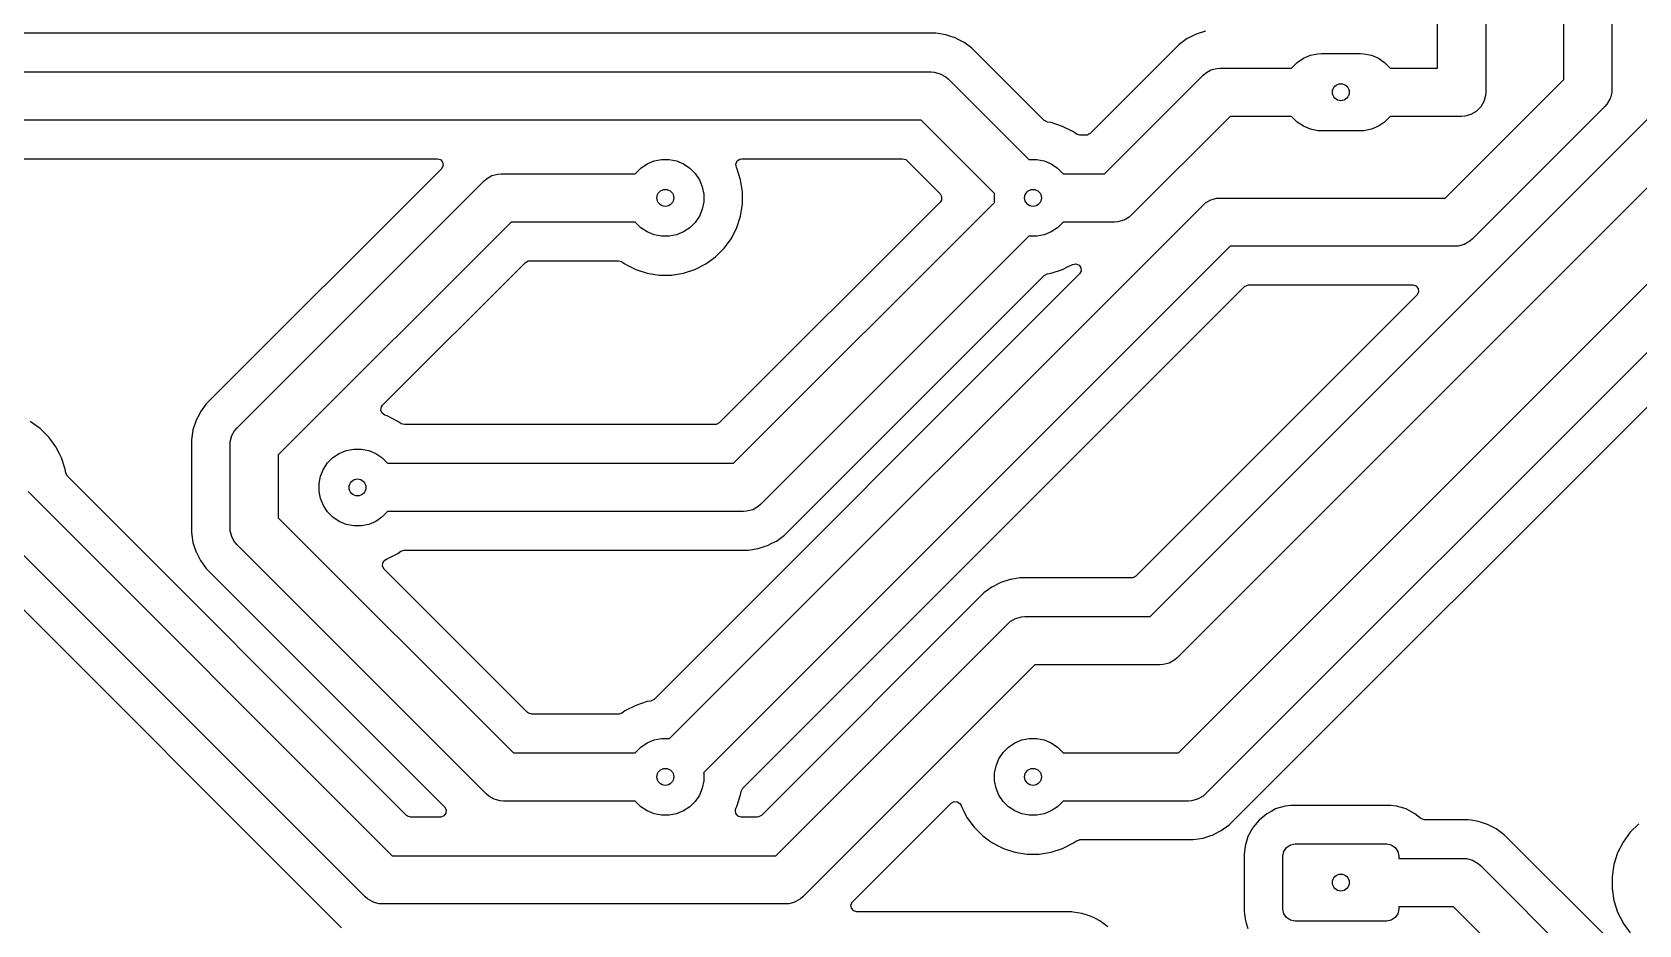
# Model space of a CAD drawing. Extents: x 20 to 124, y -124 to -20.
# Drawn here: x 50.81 to 84.11, y -81.07 to -62.56 of the extents above; entities that cross this region are included whole.
import ezdxf

# ---------------------------------------------------------------- set-up
doc = ezdxf.new("R2010")
doc.units = 0
doc.layers.add('BLACK', color=7, linetype='CONTINUOUS')
doc.layers.add('WHITE', color=7, linetype='CONTINUOUS')

msp = doc.modelspace()

# ---------------------------------------------------------------- linework, layer by layer
at = {"layer": 'BLACK', "linetype": 'CONTINUOUS'}
for p, q in [((79.9317, -63.31), (79.9317, -57.9082)), ((80.9317, -58.115306), (80.9317, -63.81)), ((82.5483, -63.542994), (82.5483, -61.27)), ((83.5483, -61.77), (83.5483, -63.7501)), ((69.539252, -62.5864), (44.415452, -62.5864)), ((69.58612, -62.593823), (69.539252, -62.5864)), ((69.741432, -62.618422), (69.58612, -62.593823)), ((75.123764, -62.541523), (74.929084, -62.604777)), ((69.802803, -62.638362), (69.741432, -62.618422)), ((69.802828, -62.638371), (69.802803, -62.638362)), ((69.804948, -62.63906), (69.802828, -62.638371)), ((69.936119, -62.68168), (69.804948, -62.63906)), ((69.967075, -62.697453), (69.936119, -62.68168)), ((69.973747, -62.700852), (69.967075, -62.697453)), ((69.973751, -62.700854), (69.973747, -62.700852)), ((70.110984, -62.770778), (69.973751, -62.700854)), ((70.118511, -62.774613), (70.110984, -62.770778)), ((70.284119, -62.894934), (70.118511, -62.774613)), ((70.28412, -62.894935), (70.284119, -62.894934)), ((70.284121, -62.894936), (70.28412, -62.894935)), ((71.781407, -64.392223), (70.284121, -62.894936)), ((74.581082, -62.818032), (72.735934, -64.663181)), ((74.581086, -62.818028), (74.581082, -62.818032)), ((74.746688, -62.697713), (74.581086, -62.818028)), ((74.778155, -62.681679), (74.746688, -62.697713)), ((74.778156, -62.68168), (74.778155, -62.681679)), ((74.929081, -62.604778), (74.778156, -62.68168)), ((74.929084, -62.604777), (74.929081, -62.604778)), ((76.911592, -63.302485), (77.022485, -63.191592)), ((77.022485, -63.191592), (77.152883, -63.104463)), ((77.152883, -63.104463), (77.297772, -63.044448)), ((77.297772, -63.044448), (77.451586, -63.013852)), ((77.451586, -63.013852), (77.53, -63.01)), ((77.53, -63.01), (78.33, -63.01)), ((78.33, -63.01), (78.408414, -63.013852)), ((78.408414, -63.013852), (78.562228, -63.044448)), ((78.562228, -63.044448), (78.707117, -63.104463)), ((78.707117, -63.104463), (78.837515, -63.191592)), ((78.837515, -63.191592), (78.948408, -63.302485)), ((44.3131, -63.3869), (69.4369, -63.3869)), ((69.4369, -63.3869), (69.502148, -63.391177)), ((69.502148, -63.391177), (69.502163, -63.391177)), ((69.502163, -63.391177), (69.628242, -63.42496)), ((69.628242, -63.42496), (69.741281, -63.490223)), ((69.741281, -63.490223), (69.741296, -63.490238)), ((69.741296, -63.490238), (69.790453, -63.533347)), ((69.790453, -63.533347), (71.462721, -65.205615)), ((73.031194, -65.5), (75.074747, -63.456446)), ((75.074747, -63.456446), (75.123911, -63.41333)), ((75.123911, -63.41333), (75.123919, -63.413323)), ((75.123919, -63.413323), (75.236958, -63.34806)), ((75.236958, -63.34806), (75.263601, -63.34092)), ((75.263601, -63.34092), (75.363037, -63.314277)), ((75.363037, -63.314277), (75.363052, -63.314277)), ((75.363052, -63.314277), (75.4283, -63.31)), ((75.4283, -63.31), (76.906571, -63.31)), ((76.906571, -63.31), (76.911592, -63.302485)), ((78.948408, -63.302485), (78.953429, -63.31)), ((78.953429, -63.31), (79.9317, -63.31)), ((80.089594, -66.0017), (82.5483, -63.542994)), ((80.927422, -63.875263), (80.89364, -64.001342)), ((80.9317, -63.81), (80.927422, -63.875263)), ((83.515348, -63.92238), (83.51024, -63.941442)), ((83.544023, -63.815363), (83.515348, -63.92238)), ((83.5483, -63.7501), (83.544023, -63.815347)), ((83.544023, -63.815347), (83.544023, -63.815363)), ((73.974994, -74.6779), (84.452999, -64.199893)), ((80.736081, -64.206677), (80.623042, -64.27194)), ((83.401853, -64.103653), (80.650253, -66.855253)), ((80.828377, -64.114381), (80.736081, -64.206677)), ((80.89364, -64.001342), (80.828377, -64.114381)), ((83.444968, -64.054489), (83.401853, -64.103653)), ((83.444977, -64.054481), (83.444968, -64.054489)), ((83.51024, -63.941442), (83.444977, -64.054481)), ((69.229794, -64.3869), (44.520206, -64.3869)), ((70.755615, -65.912721), (69.229794, -64.3869)), ((71.786554, -64.397085), (71.781407, -64.392223)), ((71.849689, -64.427015), (71.786554, -64.397085)), ((71.924783, -64.438909), (71.849689, -64.427015)), ((71.924785, -64.43891), (71.924783, -64.438909)), ((72.164379, -64.516759), (71.924785, -64.43891)), ((72.388845, -64.63113), (72.164379, -64.516759)), ((75.635407, -64.31), (73.591853, -66.353553)), ((74.562194, -77.5), (87.5517, -64.510493)), ((76.906571, -64.31), (75.635407, -64.31)), ((76.911592, -64.317515), (76.906571, -64.31)), ((77.022485, -64.428408), (76.911592, -64.317515)), ((77.152883, -64.515537), (77.022485, -64.428408)), ((77.297772, -64.575552), (77.152883, -64.515537)), ((77.451586, -64.606148), (77.297772, -64.575552)), ((78.562228, -64.575552), (78.408414, -64.606148)), ((78.707117, -64.515537), (78.562228, -64.575552)), ((78.837515, -64.428408), (78.707117, -64.515537)), ((78.948408, -64.317515), (78.837515, -64.428408)), ((78.953429, -64.31), (78.948408, -64.317515)), ((80.4317, -64.31), (78.953429, -64.31)), ((80.496963, -64.305722), (80.4317, -64.31)), ((80.623042, -64.27194), (80.496963, -64.305722)), ((72.450362, -64.675824), (72.388845, -64.63113)), ((72.456199, -64.679815), (72.450362, -64.675824)), ((72.523238, -64.6995), (72.456199, -64.679815)), ((72.648253, -64.6995), (72.523238, -64.6995)), ((72.674611, -64.696666), (72.648253, -64.6995)), ((72.676987, -64.695368), (72.674611, -64.696666)), ((72.683188, -64.694477), (72.676987, -64.695368)), ((72.709006, -64.677884), (72.683188, -64.694477)), ((72.735934, -64.663181), (72.709006, -64.677884)), ((85.457107, -64.61), (74.535653, -75.531453)), ((77.53, -64.61), (77.451586, -64.606148)), ((78.33, -64.61), (77.53, -64.61)), ((78.408414, -64.606148), (78.33, -64.61)), ((44.903147, -65.1874), (59.200454, -65.1874)), ((59.200454, -65.1874), (59.267493, -65.207085)), ((59.267493, -65.207085), (59.313248, -65.259889)), ((59.313248, -65.259889), (59.323192, -65.329047)), ((63.552883, -65.294463), (63.697772, -65.234448)), ((63.697772, -65.234448), (63.851586, -65.203852)), ((63.851586, -65.203852), (64.008414, -65.203852)), ((64.008414, -65.203852), (64.162228, -65.234448)), ((64.162228, -65.234448), (64.307117, -65.294463)), ((65.391211, -65.299027), (65.417486, -65.234287)), ((65.417486, -65.234287), (65.474592, -65.194029)), ((65.474592, -65.194029), (65.514592, -65.1874)), ((65.514592, -65.1874), (68.846853, -65.1874)), ((68.846853, -65.1874), (68.913892, -65.207085)), ((68.913892, -65.207085), (68.934534, -65.223719)), ((68.934534, -65.223719), (69.623133, -65.912318)), ((71.462721, -65.205615), (71.471586, -65.203852)), ((71.471586, -65.203852), (71.628414, -65.203852)), ((71.628414, -65.203852), (71.782228, -65.234448)), ((71.782228, -65.234448), (71.927117, -65.294463)), ((59.288135, -65.399081), (54.416236, -70.270978)), ((59.294167, -65.392603), (59.288135, -65.399081)), ((59.323192, -65.329047), (59.294167, -65.392603)), ((60.222019, -65.603323), (60.335058, -65.53806)), ((60.335058, -65.53806), (60.461137, -65.504277)), ((60.461137, -65.504277), (60.461152, -65.504277)), ((60.461152, -65.504277), (60.5264, -65.5)), ((60.5264, -65.5), (63.306571, -65.5)), ((63.306571, -65.5), (63.311592, -65.492485)), ((63.311592, -65.492485), (63.422485, -65.381592)), ((63.422485, -65.381592), (63.552883, -65.294463)), ((64.307117, -65.294463), (64.437515, -65.381592)), ((64.437515, -65.381592), (64.548408, -65.492485)), ((64.548408, -65.492485), (64.635537, -65.622883)), ((65.404108, -65.367696), (65.391211, -65.299027)), ((65.413238, -65.385614), (65.404108, -65.367696)), ((65.413238, -65.385617), (65.413238, -65.385614)), ((65.413241, -65.385621), (65.413238, -65.385617)), ((65.49109, -65.625215), (65.413241, -65.385621)), ((71.927117, -65.294463), (72.057515, -65.381592)), ((72.057515, -65.381592), (72.168408, -65.492485)), ((72.168408, -65.492485), (72.173429, -65.5)), ((72.173429, -65.5), (73.031194, -65.5)), ((88.0517, -65.424706), (75.122853, -78.353553)), ((55.054647, -70.764647), (60.172847, -65.646447)), ((60.172847, -65.646447), (60.222003, -65.603338)), ((60.222003, -65.603338), (60.222019, -65.603323)), ((64.635537, -65.622883), (64.695552, -65.767772)), ((64.695552, -65.767772), (64.726148, -65.921586)), ((64.726148, -65.921586), (64.726148, -66.078414)), ((65.5305, -65.874038), (65.49109, -65.625215)), ((65.5305, -66.125962), (65.5305, -65.874038)), ((69.623133, -65.912318), (69.656618, -65.973641)), ((70.753852, -65.921586), (70.755615, -65.912721)), ((70.753852, -66.078414), (70.753852, -65.921586)), ((64.017278, -77.205615), (75.074747, -66.148146)), ((64.695552, -66.232228), (64.635537, -66.377117)), ((64.726148, -66.078414), (64.695552, -66.232228)), ((69.623133, -66.08768), (65.047634, -70.663181)), ((65.342894, -71.5), (70.755615, -66.087277)), ((65.49109, -66.374785), (65.5305, -66.125962)), ((69.651634, -66.043333), (69.623133, -66.08768)), ((69.656618, -65.973641), (69.651634, -66.043333)), ((70.755615, -66.087277), (70.753852, -66.078414)), ((75.074747, -66.148146), (75.123903, -66.105038)), ((75.123903, -66.105038), (75.123919, -66.105023)), ((75.123919, -66.105023), (75.236958, -66.03976)), ((75.236958, -66.03976), (75.363037, -66.005977)), ((75.363037, -66.005977), (75.363052, -66.005977)), ((75.363052, -66.005977), (75.4283, -66.0017)), ((75.4283, -66.0017), (80.089594, -66.0017)), ((60.733506, -66.5), (55.9082, -71.325306)), ((63.306571, -66.5), (60.733506, -66.5)), ((63.311592, -66.507515), (63.306571, -66.5)), ((63.422485, -66.618408), (63.311592, -66.507515)), ((64.548408, -66.507515), (64.437515, -66.618408)), ((64.635537, -66.377117), (64.548408, -66.507515)), ((65.413241, -66.614379), (65.49109, -66.374785)), ((72.168408, -66.507515), (72.057515, -66.618408)), ((72.173429, -66.5), (72.168408, -66.507515)), ((73.2383, -66.5), (72.173429, -66.5)), ((73.303548, -66.495723), (73.2383, -66.5)), ((73.303563, -66.495723), (73.303548, -66.495723)), ((73.429642, -66.46194), (73.303563, -66.495723)), ((73.436362, -66.45806), (73.429642, -66.46194)), ((73.542681, -66.396677), (73.436362, -66.45806)), ((73.542696, -66.396661), (73.542681, -66.396677)), ((73.591853, -66.353553), (73.542696, -66.396661)), ((63.552883, -66.705537), (63.422485, -66.618408)), ((63.697772, -66.765552), (63.552883, -66.705537)), ((63.851586, -66.796148), (63.697772, -66.765552)), ((64.008414, -66.796148), (63.851586, -66.796148)), ((64.162228, -66.765552), (64.008414, -66.796148)), ((64.307117, -66.705537), (64.162228, -66.765552)), ((64.437515, -66.618408), (64.307117, -66.705537)), ((65.150793, -67.042656), (65.29887, -66.838845)), ((65.29887, -66.838845), (65.413241, -66.614379)), ((71.462722, -66.794384), (65.903553, -72.353553)), ((71.471586, -66.796148), (71.462722, -66.794384)), ((71.628414, -66.796148), (71.471586, -66.796148)), ((71.782228, -66.765552), (71.628414, -66.796148)), ((71.927117, -66.705537), (71.782228, -66.765552)), ((72.057515, -66.618408), (71.927117, -66.705537)), ((75.616519, -78.991966), (87.964019, -66.644464)), ((80.601081, -66.898377), (80.488042, -66.96364)), ((80.601096, -66.898361), (80.601081, -66.898377)), ((80.650253, -66.855253), (80.601096, -66.898361)), ((75.635407, -67.0017), (64.724384, -77.912721)), ((64.768845, -67.36887), (64.972656, -67.220793)), ((64.972656, -67.220793), (65.150793, -67.042656)), ((80.2967, -67.0017), (75.635407, -67.0017)), ((80.361948, -66.997423), (80.2967, -67.0017)), ((80.361963, -66.997423), (80.361948, -66.997423)), ((80.488042, -66.96364), (80.361963, -66.997423)), ((58.06929, -70.296293), (61.028765, -67.336819)), ((61.028765, -67.336819), (61.090088, -67.303334)), ((61.090088, -67.303334), (61.116446, -67.3005)), ((61.116446, -67.3005), (62.956762, -67.3005)), ((62.956762, -67.3005), (63.023801, -67.320185)), ((63.023801, -67.320185), (63.029637, -67.324175)), ((63.029637, -67.324175), (63.091155, -67.36887)), ((63.091155, -67.36887), (63.135846, -67.391641)), ((63.135846, -67.391641), (63.315616, -67.483239)), ((63.315616, -67.483239), (63.315618, -67.483239)), ((63.315618, -67.483239), (63.315621, -67.483241)), ((63.315621, -67.483241), (63.555215, -67.56109)), ((63.555215, -67.56109), (63.804038, -67.6005)), ((72.514387, -67.576427), (63.69859, -76.392223)), ((64.055962, -67.6005), (64.304785, -67.56109)), ((64.304785, -67.56109), (64.544379, -67.483241)), ((64.544379, -67.483241), (64.768845, -67.36887)), ((71.78141, -67.607773), (71.842731, -67.57429)), ((71.842731, -67.57429), (71.849645, -67.57299)), ((71.849645, -67.57299), (71.924785, -67.56109)), ((71.924785, -67.56109), (72.164379, -67.483241)), ((72.164379, -67.483241), (72.164384, -67.483238)), ((72.164384, -67.483238), (72.164388, -67.483237)), ((72.164388, -67.483237), (72.267845, -67.430522)), ((72.267845, -67.430522), (72.370412, -67.378261)), ((72.370412, -67.378261), (72.43908, -67.365365)), ((72.43908, -67.365365), (72.50382, -67.391641)), ((72.50382, -67.391641), (72.544078, -67.448747)), ((72.54707, -67.518553), (72.514387, -67.576427)), ((72.544078, -67.448747), (72.54707, -67.518553)), ((63.804038, -67.6005), (63.804039, -67.6005)), ((63.804039, -67.6005), (64.055961, -67.6005)), ((64.055961, -67.6005), (64.055962, -67.6005)), ((65.537757, -78.231426), (75.930665, -67.838519)), ((66.397219, -72.991966), (71.78141, -67.607773)), ((75.930665, -67.838519), (75.991988, -67.805034)), ((75.991988, -67.805034), (76.018346, -67.8022)), ((76.018346, -67.8022), (79.419253, -67.8022)), ((79.419253, -67.8022), (79.486292, -67.821885)), ((79.486292, -67.821885), (79.532047, -67.874689)), ((79.532047, -67.874689), (79.541991, -67.943847)), ((79.506934, -68.013881), (73.679734, -73.841081)), ((79.512966, -68.007403), (79.506934, -68.013881)), ((79.541991, -67.943847), (79.512966, -68.007403)), ((54.273835, -70.47992), (54.202532, -70.619858)), ((54.295911, -70.436592), (54.273834, -70.479919)), ((54.273834, -70.479919), (54.273835, -70.47992)), ((54.295916, -70.436584), (54.295911, -70.436592)), ((54.416236, -70.270978), (54.295916, -70.436584)), ((58.033782, -70.398104), (58.045698, -70.329258)), ((58.060979, -70.462463), (58.033782, -70.398104)), ((58.045698, -70.329258), (58.06929, -70.296293)), ((58.118654, -70.501901), (58.060979, -70.462463)), ((58.164379, -70.516758), (58.118654, -70.501901)), ((58.374106, -70.62362), (58.164379, -70.516758)), ((50.972649, -70.779201), (50.768848, -70.631132)), ((50.972654, -70.779205), (50.972649, -70.779201)), ((51.150794, -70.957345), (50.972654, -70.779205)), ((54.13972, -70.813678), (54.1077, -71.015848)), ((54.139724, -70.813661), (54.13972, -70.813678)), ((54.141007, -70.809715), (54.139724, -70.813661)), ((54.141008, -70.809712), (54.141007, -70.809715)), ((54.201472, -70.62362), (54.141008, -70.809712)), ((54.202532, -70.619858), (54.201472, -70.62362)), ((54.94626, -70.926858), (54.946673, -70.926143)), ((54.946673, -70.926143), (55.011523, -70.813819)), ((55.011523, -70.813819), (55.011538, -70.813803)), ((55.011538, -70.813803), (55.054647, -70.764647)), ((58.388845, -70.63113), (58.374106, -70.62362)), ((58.450362, -70.675824), (58.388845, -70.63113)), ((58.456199, -70.679815), (58.450362, -70.675824)), ((58.523238, -70.6995), (58.456199, -70.679815)), ((64.959953, -70.6995), (58.523238, -70.6995)), ((64.986311, -70.696666), (64.959953, -70.6995)), ((65.047634, -70.663181), (64.986311, -70.696666)), ((51.150798, -70.95735), (51.150794, -70.957345)), ((51.193299, -71.015848), (51.150798, -70.95735)), ((51.29887, -71.161155), (51.193299, -71.015848)), ((51.371747, -71.304184), (51.29887, -71.161155)), ((54.1077, -71.015848), (54.1077, -72.937251)), ((54.9082, -71.1182), (54.912477, -71.052952)), ((54.9082, -72.8349), (54.9082, -71.1182)), ((54.912477, -71.052937), (54.94626, -70.926858)), ((54.912477, -71.052952), (54.912477, -71.052937)), ((57.172883, -71.294463), (57.317772, -71.234448)), ((57.317772, -71.234448), (57.471586, -71.203852)), ((57.471586, -71.203852), (57.628414, -71.203852)), ((57.628414, -71.203852), (57.782228, -71.234448)), ((57.782228, -71.234448), (57.927117, -71.294463)), ((51.413239, -71.385616), (51.371747, -71.304184)), ((51.49109, -71.625214), (51.413239, -71.385616)), ((55.9082, -71.325306), (55.9082, -72.627793)), ((56.844463, -71.622883), (56.931592, -71.492485)), ((56.931592, -71.492485), (57.042485, -71.381592)), ((57.042485, -71.381592), (57.172883, -71.294463)), ((57.927117, -71.294463), (58.057515, -71.381592)), ((58.057515, -71.381592), (58.168408, -71.492485)), ((58.168408, -71.492485), (58.173429, -71.5)), ((58.173429, -71.5), (65.342894, -71.5)), ((51.502983, -71.700306), (51.49109, -71.625214)), ((51.50429, -71.707267), (51.502983, -71.700306)), ((51.537775, -71.76859), (51.50429, -71.707267)), ((58.566065, -78.796881), (51.537775, -71.76859)), ((56.753852, -71.921586), (56.784448, -71.767772)), ((56.753852, -72.078414), (56.753852, -71.921586)), ((56.784448, -71.767772), (56.844463, -71.622883)), ((50.724384, -72.087278), (58.270806, -79.6337)), ((56.784448, -72.232228), (56.753852, -72.078414)), ((56.844463, -72.377117), (56.784448, -72.232228)), ((56.931592, -72.507515), (56.844463, -72.377117)), ((57.042485, -72.618408), (56.931592, -72.507515)), ((58.168408, -72.507515), (58.057515, -72.618408)), ((58.173429, -72.5), (58.168408, -72.507515)), ((65.55, -72.5), (58.173429, -72.5)), ((65.615248, -72.495723), (65.55, -72.5)), ((65.615263, -72.495723), (65.615248, -72.495723)), ((65.741342, -72.46194), (65.615263, -72.495723)), ((65.854381, -72.396677), (65.741342, -72.46194)), ((65.854396, -72.396661), (65.854381, -72.396677)), ((65.903553, -72.353553), (65.854396, -72.396661)), ((57.710147, -80.487253), (50.017278, -72.794384)), ((54.912477, -72.900147), (54.9082, -72.8349)), ((54.912477, -72.900163), (54.912477, -72.900147)), ((54.944499, -73.019671), (54.912477, -72.900163)), ((55.9082, -72.627793), (60.780407, -77.5)), ((57.172883, -72.705537), (57.042485, -72.618408)), ((57.317772, -72.765552), (57.172883, -72.705537)), ((57.471586, -72.796148), (57.317772, -72.765552)), ((57.628414, -72.796148), (57.471586, -72.796148)), ((57.782228, -72.765552), (57.628414, -72.796148)), ((57.927117, -72.705537), (57.782228, -72.765552)), ((58.057515, -72.618408), (57.927117, -72.705537)), ((54.1077, -72.937251), (54.139722, -73.139431)), ((54.139722, -73.139431), (54.139722, -73.139432)), ((54.139722, -73.139432), (54.161098, -73.20522)), ((54.161098, -73.20522), (54.198452, -73.320185)), ((54.94626, -73.026242), (54.944499, -73.019671)), ((55.011523, -73.139281), (54.94626, -73.026242)), ((55.011538, -73.139296), (55.011523, -73.139281)), ((55.054647, -73.188453), (55.011538, -73.139296)), ((60.219746, -78.353553), (55.054647, -73.188453)), ((65.854535, -73.268477), (66.00129, -73.220793)), ((66.00129, -73.220793), (66.049219, -73.20522)), ((66.049219, -73.20522), (66.140414, -73.158753)), ((66.140414, -73.158753), (66.231611, -73.112287)), ((66.231611, -73.112287), (66.397219, -72.991966)), ((54.198452, -73.320185), (54.20298, -73.334119)), ((54.20298, -73.334119), (54.202981, -73.33412)), ((54.202981, -73.33412), (54.203303, -73.334752)), ((54.203303, -73.334752), (54.20331, -73.334783)), ((54.20331, -73.334783), (54.203317, -73.33478)), ((54.203317, -73.33478), (54.295913, -73.516511)), ((54.295913, -73.516511), (54.416234, -73.682119)), ((58.071207, -73.630884), (58.076191, -73.561192)), ((58.076191, -73.561192), (58.118063, -73.505259)), ((58.118063, -73.505259), (58.154058, -73.486594)), ((58.154058, -73.486594), (58.164379, -73.483241)), ((58.164379, -73.483241), (58.388845, -73.36887)), ((58.388845, -73.36887), (58.450353, -73.324181)), ((58.450353, -73.324181), (58.516158, -73.300702)), ((58.516158, -73.300702), (58.523238, -73.3005)), ((58.523238, -73.3005), (65.652351, -73.3005)), ((65.652351, -73.3005), (65.652352, -73.3005)), ((65.652352, -73.3005), (65.854535, -73.268477)), ((49.69859, -73.607775), (57.068608, -80.977792)), ((54.416234, -73.682119), (54.416236, -73.682121)), ((54.416236, -73.682121), (59.355634, -78.621519)), ((58.104692, -73.692207), (58.071207, -73.630884)), ((61.075666, -76.663181), (58.104692, -73.692207)), ((71.075264, -73.909423), (70.880584, -73.972677)), ((71.094175, -73.906428), (71.075264, -73.909423)), ((71.123344, -73.901808), (71.094175, -73.906428)), ((71.277448, -73.8774), (71.123344, -73.901808)), ((73.592053, -73.8774), (71.277448, -73.8774)), ((73.618411, -73.874566), (73.592053, -73.8774)), ((73.679734, -73.841081), (73.618411, -73.874566)), ((70.532582, -74.185932), (65.921634, -78.796881)), ((70.532586, -74.185928), (70.532582, -74.185932)), ((70.698186, -74.065615), (70.532586, -74.185928)), ((70.880581, -73.972678), (70.698186, -74.065615)), ((70.880584, -73.972677), (70.880581, -73.972678)), ((66.216894, -79.6337), (71.026247, -74.824346)), ((71.026247, -74.824346), (71.075411, -74.78123)), ((71.075411, -74.78123), (71.075419, -74.781223)), ((71.075419, -74.781223), (71.188458, -74.71596)), ((71.188458, -74.71596), (71.215101, -74.70882)), ((71.215101, -74.70882), (71.314537, -74.682177)), ((71.314537, -74.682177), (71.314552, -74.682177)), ((71.314552, -74.682177), (71.3798, -74.6779)), ((71.3798, -74.6779), (73.974994, -74.6779)), ((74.486481, -75.574577), (74.373442, -75.63984)), ((74.486496, -75.574561), (74.486481, -75.574577)), ((74.535653, -75.531453), (74.486496, -75.574561)), ((71.586907, -75.6779), (66.777553, -80.487253)), ((74.1821, -75.6779), (71.586907, -75.6779)), ((74.247348, -75.673623), (74.1821, -75.6779)), ((74.247363, -75.673623), (74.247348, -75.673623)), ((74.373442, -75.63984), (74.247363, -75.673623)), ((63.315618, -76.51676), (63.091154, -76.63113)), ((63.555217, -76.438909), (63.315618, -76.51676)), ((63.630309, -76.427015), (63.555217, -76.438909)), ((63.637267, -76.425708), (63.630309, -76.427015)), ((63.69859, -76.392223), (63.637267, -76.425708)), ((61.096308, -76.679815), (61.075666, -76.663181)), ((61.163347, -76.6995), (61.096308, -76.679815)), ((62.956762, -76.6995), (61.163347, -76.6995)), ((62.963842, -76.699298), (62.956762, -76.6995)), ((63.029646, -76.675818), (62.963842, -76.699298)), ((63.052801, -76.658995), (63.029646, -76.675818)), ((63.091154, -76.63113), (63.052801, -76.658995)), ((63.552883, -77.294463), (63.697772, -77.234448)), ((63.697772, -77.234448), (63.851586, -77.203852)), ((63.851586, -77.203852), (64.008414, -77.203852)), ((64.008414, -77.203852), (64.017278, -77.205615)), ((71.172883, -77.294463), (71.317772, -77.234448)), ((71.317772, -77.234448), (71.471586, -77.203852)), ((71.471586, -77.203852), (71.628414, -77.203852)), ((71.628414, -77.203852), (71.782228, -77.234448)), ((71.782228, -77.234448), (71.927117, -77.294463)), ((60.780407, -77.5), (63.306571, -77.5)), ((63.306571, -77.5), (63.311592, -77.492485)), ((63.311592, -77.492485), (63.422485, -77.381592)), ((63.422485, -77.381592), (63.552883, -77.294463)), ((70.844463, -77.622883), (70.931592, -77.492485)), ((70.931592, -77.492485), (71.042485, -77.381592)), ((71.042485, -77.381592), (71.172883, -77.294463)), ((71.927117, -77.294463), (72.057515, -77.381592)), ((72.057515, -77.381592), (72.168408, -77.492485)), ((72.168408, -77.492485), (72.173429, -77.5)), ((72.173429, -77.5), (74.562194, -77.5)), ((64.724384, -77.912721), (64.726148, -77.921586)), ((70.753852, -77.921586), (70.784448, -77.767772)), ((70.784448, -77.767772), (70.844463, -77.622883)), ((64.695552, -78.232228), (64.635537, -78.377117)), ((64.726148, -78.078414), (64.695552, -78.232228)), ((64.726148, -77.921586), (64.726148, -78.078414)), ((65.502984, -78.299687), (65.532911, -78.236557)), ((65.532911, -78.236557), (65.537757, -78.231426)), ((70.753852, -78.078414), (70.753852, -77.921586)), ((70.784448, -78.232228), (70.753852, -78.078414)), ((70.844463, -78.377117), (70.784448, -78.232228)), ((60.26891, -78.396668), (60.219746, -78.353553)), ((60.268919, -78.396677), (60.26891, -78.396668)), ((60.381958, -78.46194), (60.268919, -78.396677)), ((60.508037, -78.495723), (60.381958, -78.46194)), ((60.508052, -78.495723), (60.508037, -78.495723)), ((60.5733, -78.5), (60.508052, -78.495723)), ((63.306571, -78.5), (60.5733, -78.5)), ((63.311592, -78.507515), (63.306571, -78.5)), ((63.422485, -78.618408), (63.311592, -78.507515)), ((64.548408, -78.507515), (64.437515, -78.618408)), ((64.635537, -78.377117), (64.548408, -78.507515)), ((65.413241, -78.614379), (65.49109, -78.374785)), ((65.49109, -78.374785), (65.502984, -78.299687)), ((68.104534, -80.292351), (69.853968, -78.542915)), ((69.853968, -78.542915), (69.915289, -78.509432)), ((69.915289, -78.509432), (69.984981, -78.514416)), ((69.984981, -78.514416), (70.040914, -78.556288)), ((70.040914, -78.556288), (70.059577, -78.592276)), ((70.931592, -78.507515), (70.844463, -78.377117)), ((71.042485, -78.618408), (70.931592, -78.507515)), ((72.168408, -78.507515), (72.057515, -78.618408)), ((72.173429, -78.5), (72.168408, -78.507515)), ((74.7693, -78.5), (72.173429, -78.5)), ((74.834548, -78.495723), (74.7693, -78.5)), ((74.834563, -78.495723), (74.834548, -78.495723)), ((74.960642, -78.46194), (74.834563, -78.495723)), ((75.073681, -78.396677), (74.960642, -78.46194)), ((75.073696, -78.396661), (75.073681, -78.396677)), ((75.122853, -78.353553), (75.073696, -78.396661)), ((58.586707, -78.813515), (58.566065, -78.796881)), ((58.653746, -78.8332), (58.586707, -78.813515)), ((59.267953, -78.8332), (58.653746, -78.8332)), ((59.276799, -78.832884), (59.267953, -78.8332)), ((59.342263, -78.808467), (59.276799, -78.832884)), ((59.384135, -78.752534), (59.342263, -78.808467)), ((59.355634, -78.621519), (59.389119, -78.682842)), ((59.389119, -78.682842), (59.384135, -78.752534)), ((63.552883, -78.705537), (63.422485, -78.618408)), ((63.697772, -78.765552), (63.552883, -78.705537)), ((63.851586, -78.796148), (63.697772, -78.765552)), ((64.008414, -78.796148), (63.851586, -78.796148)), ((64.162228, -78.765552), (64.008414, -78.796148)), ((64.307117, -78.705537), (64.162228, -78.765552)), ((64.437515, -78.618408), (64.307117, -78.705537)), ((65.381358, -78.691553), (65.393611, -78.652905)), ((65.391302, -78.760711), (65.381358, -78.691553)), ((65.437057, -78.813515), (65.391302, -78.760711)), ((65.393611, -78.652905), (65.413239, -78.614383)), ((65.413239, -78.614382), (65.413241, -78.614379)), ((65.413239, -78.614383), (65.413239, -78.614382)), ((65.504096, -78.8332), (65.437057, -78.813515)), ((65.833953, -78.8332), (65.504096, -78.8332)), ((65.860311, -78.830366), (65.833953, -78.8332)), ((65.921634, -78.796881), (65.860311, -78.830366)), ((70.059577, -78.592276), (70.06676, -78.614382)), ((70.06676, -78.614382), (70.113829, -78.706759)), ((70.113829, -78.706759), (70.159748, -78.796881)), ((70.159748, -78.796881), (70.181132, -78.838848)), ((70.181132, -78.838848), (70.329201, -79.042649)), ((71.172883, -78.705537), (71.042485, -78.618408)), ((71.317772, -78.765552), (71.172883, -78.705537)), ((71.471586, -78.796148), (71.317772, -78.765552)), ((71.628414, -78.796148), (71.471586, -78.796148)), ((71.782228, -78.765552), (71.628414, -78.796148)), ((71.927117, -78.705537), (71.782228, -78.765552)), ((72.057515, -78.618408), (71.927117, -78.705537)), ((76.233589, -78.893589), (76.111261, -79.042649)), ((76.393547, -78.762317), (76.233589, -78.893589)), ((76.393548, -78.762316), (76.393547, -78.762317)), ((76.39355, -78.762315), (76.393548, -78.762316)), ((76.497487, -78.706759), (76.39355, -78.762315)), ((76.576043, -78.664769), (76.497487, -78.706759)), ((76.581463, -78.663125), (76.576043, -78.664769)), ((76.598692, -78.657898), (76.581463, -78.663125)), ((76.774067, -78.604699), (76.598692, -78.657898)), ((76.890298, -78.593251), (76.774067, -78.604699)), ((76.928392, -78.5895), (76.890298, -78.593251)), ((78.931608, -78.5895), (76.928392, -78.5895)), ((78.966805, -78.592966), (78.931608, -78.5895)), ((79.085934, -78.604699), (78.966805, -78.592966)), ((79.085934, -78.6047), (79.085932, -78.604699)), ((79.085932, -78.604699), (79.085934, -78.604699)), ((79.283954, -78.664768), (79.085934, -78.6047)), ((79.46645, -78.762315), (79.283954, -78.664768)), ((79.466451, -78.762316), (79.46645, -78.762315)), ((79.466453, -78.762317), (79.466451, -78.762316)), ((79.587129, -78.861353), (79.466453, -78.762317)), ((79.598755, -78.869815), (79.587129, -78.861353)), ((79.665794, -78.8895), (79.598755, -78.869815)), ((80.570751, -78.8895), (79.665794, -78.8895)), ((80.570752, -78.8895), (80.570751, -78.8895)), ((80.631764, -78.899163), (80.570752, -78.8895)), ((80.772931, -78.921522), (80.631764, -78.899163)), ((70.329201, -79.042649), (70.329205, -79.042654)), ((70.329205, -79.042654), (70.507345, -79.220794)), ((70.507345, -79.220794), (70.50735, -79.220798)), ((70.50735, -79.220798), (70.649647, -79.324182)), ((75.073835, -79.268477), (75.238182, -79.215077)), ((75.238182, -79.215077), (75.268519, -79.20522)), ((75.268519, -79.20522), (75.393117, -79.141734)), ((75.393117, -79.141734), (75.450911, -79.112287)), ((75.450911, -79.112287), (75.616519, -78.991966)), ((76.004769, -79.236043), (75.944699, -79.434067)), ((76.089399, -79.077714), (76.004769, -79.236043)), ((76.102315, -79.05355), (76.089399, -79.077714)), ((76.111261, -79.042649), (76.102315, -79.05355)), ((80.772936, -78.921523), (80.772931, -78.921522)), ((80.822143, -78.937511), (80.772936, -78.921523)), ((80.822158, -78.937516), (80.822143, -78.937511)), ((80.825387, -78.938566), (80.822158, -78.937516)), ((80.967619, -78.98478), (80.825387, -78.938566)), ((81.034897, -79.01906), (80.967619, -78.98478)), ((81.150011, -79.077713), (81.034897, -79.01906)), ((81.315619, -79.198034), (81.150011, -79.077713)), ((83.632866, -81.515281), (81.315619, -79.198034)), ((83.929201, -79.14735), (83.781132, -79.351151)), ((83.929205, -79.147345), (83.929201, -79.14735)), ((84.107345, -78.969205), (83.929205, -79.147345)), ((70.649647, -79.324182), (70.711155, -79.36887)), ((70.711155, -79.36887), (70.854184, -79.441747)), ((70.854184, -79.441747), (70.935616, -79.483239)), ((70.935616, -79.483239), (70.935618, -79.483239)), ((70.935618, -79.483239), (70.935621, -79.483241)), ((70.935621, -79.483241), (71.175215, -79.56109)), ((71.175215, -79.56109), (71.424038, -79.6005)), ((71.675962, -79.6005), (71.924785, -79.56109)), ((71.924785, -79.56109), (72.164379, -79.483241)), ((72.164379, -79.483241), (72.388845, -79.36887)), ((72.388845, -79.36887), (72.450353, -79.324181)), ((72.450353, -79.324181), (72.516158, -79.300702)), ((72.516158, -79.300702), (72.523238, -79.3005)), ((72.523238, -79.3005), (74.871651, -79.3005)), ((74.871651, -79.3005), (74.871652, -79.3005)), ((74.871652, -79.3005), (75.073835, -79.268477)), ((75.933251, -79.550298), (75.9295, -79.588392)), ((75.944699, -79.434067), (75.933251, -79.550298)), ((76.73, -79.64), (76.74903, -79.544329)), ((76.74903, -79.544329), (76.803223, -79.463223)), ((76.803223, -79.463223), (76.884329, -79.40903)), ((76.884329, -79.40903), (76.98, -79.39)), ((76.98, -79.39), (78.88, -79.39)), ((78.88, -79.39), (78.975671, -79.40903)), ((78.975671, -79.40903), (79.056777, -79.463223)), ((79.056777, -79.463223), (79.11097, -79.544329)), ((79.11097, -79.544329), (79.13, -79.64)), ((83.66676, -79.575616), (83.58891, -79.815214)), ((83.781132, -79.351151), (83.66676, -79.575616)), ((58.270806, -79.6337), (66.216894, -79.6337)), ((71.424038, -79.6005), (71.424039, -79.6005)), ((71.424039, -79.6005), (71.675961, -79.6005)), ((71.675961, -79.6005), (71.675962, -79.6005)), ((75.9295, -79.588392), (75.9295, -80.791608)), ((76.73, -80.74), (76.73, -79.64)), ((79.13, -79.64), (79.13, -79.69)), ((79.13, -79.69), (80.4684, -79.69)), ((80.4684, -79.69), (80.533648, -79.694277)), ((80.533648, -79.694277), (80.533663, -79.694277)), ((80.533663, -79.694277), (80.659742, -79.72806)), ((80.659742, -79.72806), (80.772781, -79.793323)), ((80.772781, -79.793323), (80.772796, -79.793338)), ((80.772796, -79.793338), (80.821953, -79.836447)), ((80.821953, -79.836447), (82.994453, -82.008947)), ((83.58891, -79.815214), (83.5495, -80.064038)), ((83.5495, -80.064038), (83.5495, -80.315961)), ((57.759303, -80.530361), (57.710147, -80.487253)), ((57.759319, -80.530377), (57.759303, -80.530361)), ((57.85223, -80.584019), (57.759319, -80.530377)), ((66.728381, -80.530377), (66.63547, -80.584019)), ((66.728396, -80.530361), (66.728381, -80.530377)), ((66.777553, -80.487253), (66.728396, -80.530361)), ((67.812866, -80.584019), (68.104534, -80.292351)), ((83.5495, -80.315961), (83.58891, -80.564785)), ((83.58891, -80.564785), (83.66676, -80.804383)), ((57.872358, -80.59564), (57.85223, -80.584019)), ((57.998437, -80.629423), (57.872358, -80.59564)), ((57.998452, -80.629423), (57.998437, -80.629423)), ((58.0637, -80.6337), (57.998452, -80.629423)), ((66.424, -80.6337), (58.0637, -80.6337)), ((66.489248, -80.629423), (66.424, -80.6337)), ((66.489263, -80.629423), (66.489248, -80.629423)), ((66.615342, -80.59564), (66.489263, -80.629423)), ((66.63547, -80.584019), (66.615342, -80.59564)), ((67.777809, -80.654053), (67.806834, -80.590497)), ((67.787753, -80.723211), (67.777809, -80.654053)), ((67.833508, -80.776015), (67.787753, -80.723211)), ((67.806834, -80.590497), (67.812866, -80.584019)), ((67.900547, -80.7957), (67.833508, -80.776015)), ((72.356851, -80.7957), (67.900547, -80.7957)), ((72.356852, -80.7957), (72.356851, -80.7957)), ((72.384495, -80.800078), (72.356852, -80.7957)), ((72.559035, -80.827722), (72.384495, -80.800078)), ((72.632503, -80.851594), (72.559035, -80.827722)), ((72.656376, -80.859351), (72.632503, -80.851594)), ((72.694105, -80.87161), (72.656376, -80.859351)), ((72.753723, -80.890981), (72.694105, -80.87161)), ((72.844914, -80.937446), (72.753723, -80.890981)), ((75.9295, -80.791608), (75.933057, -80.827722)), ((75.933057, -80.827722), (75.944699, -80.945932)), ((76.74903, -80.835671), (76.73, -80.74)), ((76.803223, -80.916777), (76.74903, -80.835671)), ((79.11097, -80.835671), (79.056777, -80.916777)), ((79.13, -80.74), (79.11097, -80.835671)), ((80.261294, -80.69), (79.13, -80.69)), ((79.13, -80.69), (79.13, -80.74)), ((82.1409, -82.569606), (80.261294, -80.69)), ((83.66676, -80.804383), (83.73456, -80.937446)), ((57.068608, -80.977792), (57.068622, -80.977807)), ((57.068622, -80.977807), (57.071733, -80.980918)), ((57.071733, -80.980918), (57.071734, -80.980919)), ((57.071734, -80.980919), (57.216481, -81.125666)), ((72.936111, -80.983913), (72.844914, -80.937446)), ((73.101719, -81.104234), (72.936111, -80.983913)), ((75.944699, -80.945932), (75.96985, -81.028845)), ((75.96985, -81.028845), (76.004768, -81.143954)), ((76.884329, -80.97097), (76.803223, -80.916777)), ((76.98, -80.99), (76.884329, -80.97097)), ((78.88, -80.99), (76.98, -80.99)), ((78.975671, -80.97097), (78.88, -80.99)), ((79.056777, -80.916777), (78.975671, -80.97097)), ((83.73456, -80.937446), (83.756708, -80.980915)), ((83.756708, -80.980915), (83.781132, -81.028848)), ((83.781132, -81.028848), (83.929201, -81.232649))]:
    msp.add_line(p, q, dxfattribs=at)
at = {"layer": 'BLACK'}
for centre in [(77.93, -63.81), (63.93, -66), (71.55, -66), (57.55, -72), (63.93, -78), (71.55, -78), (77.93, -80.19)]:
    msp.add_circle(centre, 0.175, dxfattribs=at)
at = {"layer": 'WHITE'}
for centre in [(77.93, -63.81), (63.93, -66), (71.55, -66), (57.55, -72), (63.93, -78), (71.55, -78), (77.93, -80.19)]:
    msp.add_circle(centre, 0.175, dxfattribs=at)

doc.saveas('drawing.dxf')
